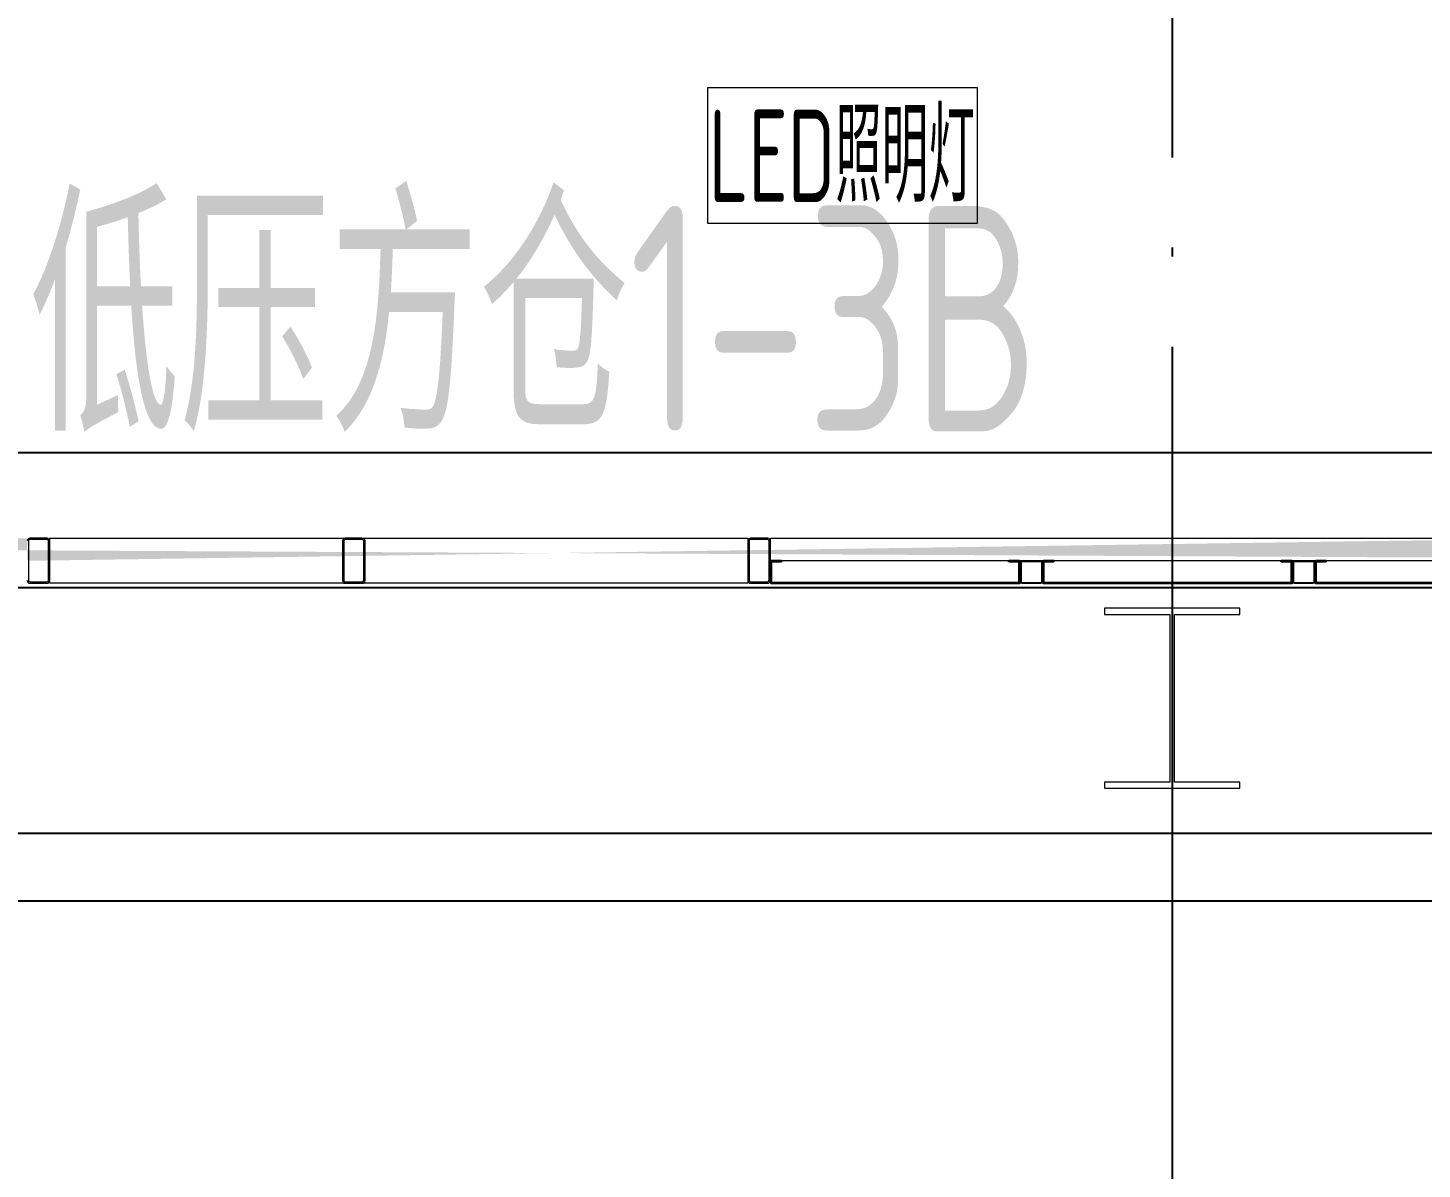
# Model space of a CAD drawing. Extents: x 758840 to 1108724, y -102573 to 143521.
# Drawn here: x 820393 to 823488, y 63292 to 65825 of the extents above; entities that cross this region are included whole.
import ezdxf

# ---------------------------------------------------------------- set-up
doc = ezdxf.new("R2010")
doc.units = 0
doc.header["$LTSCALE"] = 1000
doc.header["$MEASUREMENT"] = 0
doc.linetypes.add('DOTE', pattern=[2.42, 2, -0.2, 0.02, -0.2])
for name, color, linetype in [('01装修-房间名称', 7, 'Continuous'), ('02电气-设备', 255, 'Continuous'), ('02电气-设备基础', 252, 'Continuous'), ('DOTE', 8, 'DOTE'), ('hdt-101供电设计', 6, 'Continuous'), ('WALL-MOVE', 6, 'Continuous')]:
    doc.layers.add(name, color=color, linetype=linetype)
doc.layers.add('细实线', color=3, linetype='Continuous', lineweight=5)
doc.layers.add('钢柱', color=51, linetype='Continuous', lineweight=13)
doc.styles.add('Huarun_ziti', font='gbenor.shx', dxfattribs={"width": 0.7, "bigfont": 'gbcbig.shx'})
doc.styles.add('设计说明', font='tssdeng.shx', dxfattribs={"width": 0.7, "bigfont": 'tssdchn.shx'})

# ---------------------------------------------------------------- blocks, each defined once
blk = doc.blocks.new('BD4-PAL0101-LVPM-06')
at = {"ltscale": 5}
h = blk.add_hatch(dxfattribs=at)
h.set_pattern_fill('隔热材料01', color=8, scale=80, angle=45)
h.set_pattern_definition([(315, (-6392441.697, 4851822.73), (28.28427125, 28.28427125), [4.0142, -35.9858]), (315, (-6392462.887, 4851801.54), (28.28427125, 28.28427125), [4.0142, -35.9858]), (135, (-6392429.262, 4851796.78), (-28.28427125, -28.28427125), [4.0142, -35.9858]), (135, (-6392436.936, 4851789.106), (-28.28427125, -28.28427125), [4.0142, -35.9858]), (225, (-6392414.405, 4851802.546), (28.28427125, -28.28427125), [40.0194, 0.0194]), (180, (-6392423.72, 4851796.07), (-28.2842, 28.2842), [3.4144, -53.1542]), (161.56505, (-6392398.85, 4851824.354), (-28.284169758, 28.28429741), [2.244, -87.1988]), (161.56505, (-6392427.134, 4851796.07), (-28.284169758, 28.28429741), [2.244, -87.1988]), (198.43495, (-6392391.177, 4851825.773), (-28.28429741, 28.28416976), [4.488, -84.9548]), (198.43495, (-6392419.46, 4851797.49), (-28.28429741, 28.28416976), [4.488, -84.9548]), (108.43495, (-6392403.817, 4851827.902), (-28.28429741, 28.284169758), [21.3712, -68.0716]), (108.43495, (-6392432.101, 4851799.618), (-28.28429741, 28.284169758), [21.3712, -68.0716]), (161.56505, (-6392413.413, 4851851.015), (-28.284169758, 28.28429741), [2.244, -87.1988]), (161.56505, (-6392441.697, 4851822.73), (-28.284169758, 28.28429741), [2.244, -87.1988]), (180, (-6392443.826, 4851823.44), (-28.2842, 28.2842), [3.4144, -53.1542]), (198.43495, (-6392418.956, 4851851.724), (-28.28429741, 28.28416976), [4.488, -84.9548]), (198.43495, (-6392447.24, 4851823.44), (-28.28429741, 28.28416976), [4.488, -84.9548]), (90, (-6392463.597, 4851803.67), (-28.2842, 28.2842), [3.4144, -53.1542]), (108.43495, (-6392434.603, 4851829.825), (-28.28429741, 28.284169758), [2.244, -87.1988]), (108.43495, (-6392462.887, 4851801.54), (-28.28429741, 28.284169758), [2.244, -87.1988]), (71.56505, (-6392435.313, 4851835.37), (-28.28416976, 28.28429741), [4.488, -84.9548]), (71.56505, (-6392463.597, 4851807.084), (-28.28416976, 28.28429741), [4.488, -84.9548]), (161.56505, (-6392411.49, 4851820.229), (-28.284169758, 28.28429741), [21.3712, -68.0716]), (161.56505, (-6392439.774, 4851791.944), (-28.284169758, 28.28429741), [21.3712, -68.0716]), (90, (-6392436.226, 4851783.563), (-28.2842, 28.2842), [3.4144, -53.1542]), (108.43495, (-6392407.942, 4851815.261), (-28.28429741, 28.284169758), [2.244, -87.1988]), (108.43495, (-6392436.226, 4851786.977), (-28.28429741, 28.284169758), [2.244, -87.1988]), (71.56505, (-6392409.36, 4851807.59), (-28.28416976, 28.28429741), [4.488, -84.9548]), (71.56505, (-6392437.646, 4851779.305), (-28.28416976, 28.28429741), [4.488, -84.9548])])
edge = h.paths.add_edge_path()
edge.add_line((1945353.1, 707073.1), (1945353.1, 707123.1))
edge.add_line((1945343.1, 707123.1), (1945343.1, 707073.1))
edge.add_line((1945123.1, 707073.1), (1944307.1, 707073.1))
edge.add_line((1944307.1, 707123.1), (1945123.1, 707123.1))
edge.add_line((1944207.1, 707073.1), (1942443.1, 707073.1))
edge.add_line((1942443.1, 707123.1), (1944207.1, 707123.1))
edge.add_line((1940793.1, 707073.1), (1935597.1, 707073.1))
edge.add_line((1935597.1, 707123.1), (1940793.1, 707123.1))
edge.add_line((1935497.1, 707073.1), (1931947.1, 707073.1))
edge.add_line((1931947.1, 707123.1), (1935497.1, 707123.1))
edge = h.paths.add_edge_path(flags=17)
edge.add_line((1935597.1, 707073.1), (1935597.1, 707123.1))
edge.add_line((1935497.1, 707123.1), (1935497.1, 707073.1))
edge.add_line((1940793.1, 707123.1), (1940793.1, 707073.1))
edge.add_line((1942443.1, 707073.1), (1942443.1, 707123.1))
edge.add_line((1945123.1, 707123.1), (1945123.1, 707073.1))
edge.add_line((1931947.1, 707073.1), (1931947.1, 707123.1))
at = {"lineweight": 15}
for p, q in [((1940843.1, 707023.1, 0), (1940843.1, 707123.1, 0)), ((1940843.1, 707123.1, 0), (1942393.1, 707123.1, 0)), ((1942393.1, 707123.1, 0), (1942393.1, 707023.1, 0)), ((1942443.1, 707073.1, 0), (1942443.1, 707123.1, 0)), ((1942443.1, 707123.1, 0), (1944207.1, 707123.1, 0)), ((1944207.1, 707073.1, 0), (1942443.1, 707073.1, 0)), ((1942393.1, 707023.1, 0), (1940843.1, 707023.1, 0))]:
    blk.add_line(p, q, dxfattribs=at)
at = {"linetype": 'Continuous', "lineweight": 25}
for p, q in [((1942443.1, 707025.3, 0), (1942443.1, 707070.9, 0)), ((1942443.1, 707070.9, 0), (1942443.1, 707025.3, 0)), ((1942445.1, 707070.9, 0), (1942445.1, 707025.3, 0)), ((1942468.1, 707073.1, 0), (1942445.3, 707073.1, 0)), ((1942468.1, 707071.1, 0), (1942445.3, 707071.1, 0)), ((1942468.1, 707071.1, 0), (1942468.1, 707073.1, 0)), ((1942995.5, 707073.1, 0), (1942972.7, 707073.1, 0)), ((1942972.7, 707071.1, 0), (1942972.7, 707073.1, 0)), ((1942995.5, 707071.1, 0), (1942972.7, 707071.1, 0)), ((1942995.7, 707025.3, 0), (1942995.7, 707070.9, 0)), ((1942997.7, 707025.3, 0), (1942997.7, 707070.9, 0)), ((1943047.7, 707025.3, 0), (1943047.7, 707070.9, 0)), ((1943047.7, 707070.9, 0), (1943047.7, 707025.3, 0)), ((1943049.7, 707070.9, 0), (1943049.7, 707025.3, 0)), ((1943072.7, 707073.1, 0), (1943049.9, 707073.1, 0)), ((1943072.7, 707071.1, 0), (1943049.9, 707071.1, 0)), ((1943072.7, 707071.1, 0), (1943072.7, 707073.1, 0)), ((1943600.2, 707073.1, 0), (1943577.4, 707073.1, 0)), ((1943577.4, 707071.1, 0), (1943577.4, 707073.1, 0)), ((1943600.2, 707071.1, 0), (1943577.4, 707071.1, 0)), ((1943600.4, 707025.3, 0), (1943600.4, 707070.9, 0)), ((1943602.4, 707025.3, 0), (1943602.4, 707070.9, 0)), ((1943652.4, 707025.3, 0), (1943652.4, 707070.9, 0)), ((1943652.4, 707070.9, 0), (1943652.4, 707025.3, 0)), ((1943654.4, 707070.9, 0), (1943654.4, 707025.3, 0)), ((1943677.4, 707073.1, 0), (1943654.6, 707073.1, 0)), ((1943677.4, 707071.1, 0), (1943654.6, 707071.1, 0)), ((1943677.4, 707071.1, 0), (1943677.4, 707073.1, 0)), ((1942445.3, 707025.1, 0), (1942995.5, 707025.1, 0)), ((1942445.3, 707023.1, 0), (1942995.5, 707023.1, 0)), ((1943049.9, 707025.1, 0), (1943600.2, 707025.1, 0)), ((1943049.9, 707023.1, 0), (1943600.2, 707023.1, 0)), ((1943654.6, 707025.1, 0), (1944204.9, 707025.1, 0)), ((1943654.6, 707023.1, 0), (1944204.9, 707023.1, 0))]:
    blk.add_line(p, q, dxfattribs=at)
for centre, radius, start, end in [((1942445.3, 707070.9, 0), 2.2, 90, 180), ((1942445.3, 707070.9, 0), 0.2, 90, 180), ((1942995.5, 707070.9, 0), 2.2, 0, 90), ((1942995.5, 707070.9, 0), 0.2, 0, 90), ((1943049.9, 707070.9, 0), 2.2, 90, 180), ((1943049.9, 707070.9, 0), 0.2, 90, 180), ((1943600.2, 707070.9, 0), 2.2, 0, 90), ((1943600.2, 707070.9, 0), 0.2, 0, 90), ((1943654.6, 707070.9, 0), 2.2, 90, 180), ((1943654.6, 707070.9, 0), 0.2, 90, 180), ((1942445.3, 707025.3, 0), 2.2, 180, 270), ((1942445.3, 707025.3, 0), 0.2, 180, 270), ((1942995.5, 707025.3, 0), 2.2, 270, 0), ((1942995.5, 707025.3, 0), 0.2, 270, 0), ((1943049.9, 707025.3, 0), 2.2, 180, 270), ((1943049.9, 707025.3, 0), 0.2, 180, 270), ((1943600.2, 707025.3, 0), 2.2, 270, 0), ((1943600.2, 707025.3, 0), 0.2, 270, 0), ((1943654.6, 707025.3, 0), 2.2, 180, 270), ((1943654.6, 707025.3, 0), 0.2, 180, 270)]:
    blk.add_arc(centre, radius, start, end, dxfattribs=at)
at = {"layer": 'hdt-101供电设计', "lineweight": 15}
for p, q in [((1942903.1, 708122.7, 0), (1942303.1, 708122.7, 0)), ((1942303.1, 708122.7, 0), (1942303.1, 707822.7, 0)), ((1942903.1, 707822.7, 0), (1942903.1, 708122.7, 0)), ((1942303.1, 707822.7, 0), (1942903.1, 707822.7, 0))]:
    blk.add_line(p, q, dxfattribs=at)
at = {"layer": '细实线', "lineweight": 15}
for p, q in [((1940796.1, 707117.1, 0), (1940796.1, 707029.1, 0)), ((1940837.1, 707123.1, 0), (1940799.1, 707123.1, 0)), ((1940837.1, 707120.1, 0), (1940799.1, 707120.1, 0)), ((1940840.1, 707029.1, 0), (1940840.1, 707117.1, 0)), ((1940843.1, 707029.1, 0), (1940843.1, 707117.1, 0)), ((1941493.1, 707117.1, 0), (1941493.1, 707029.1, 0)), ((1941496.1, 707117.1, 0), (1941496.1, 707029.1, 0)), ((1941537.1, 707123.1, 0), (1941499.1, 707123.1, 0)), ((1941537.1, 707120.1, 0), (1941499.1, 707120.1, 0)), ((1941540.1, 707029.1, 0), (1941540.1, 707117.1, 0)), ((1941543.1, 707029.1, 0), (1941543.1, 707117.1, 0)), ((1942393.1, 707117.1, 0), (1942393.1, 707029.1, 0)), ((1942396.1, 707117.1, 0), (1942396.1, 707029.1, 0)), ((1942437.1, 707123.1, 0), (1942399.1, 707123.1, 0)), ((1942437.1, 707120.1, 0), (1942399.1, 707120.1, 0)), ((1942440.1, 707029.1, 0), (1942440.1, 707117.1, 0)), ((1942443.1, 707029.1, 0), (1942443.1, 707117.1, 0)), ((1942997.7, 707069.1, 0), (1942997.7, 707027.1, 0)), ((1942999.7, 707069.1, 0), (1942999.7, 707027.1, 0)), ((1943043.7, 707073.1, 0), (1943001.7, 707073.1, 0)), ((1943043.7, 707071.1, 0), (1943001.7, 707071.1, 0)), ((1943045.7, 707027.1, 0), (1943045.7, 707069.1, 0)), ((1943047.7, 707027.1, 0), (1943047.7, 707069.1, 0)), ((1943602.4, 707069.1, 0), (1943602.4, 707027.1, 0)), ((1943604.4, 707069.1, 0), (1943604.4, 707027.1, 0)), ((1943648.4, 707073.1, 0), (1943606.4, 707073.1, 0)), ((1943648.4, 707071.1, 0), (1943606.4, 707071.1, 0)), ((1943650.4, 707027.1, 0), (1943650.4, 707069.1, 0)), ((1943652.4, 707027.1, 0), (1943652.4, 707069.1, 0)), ((1940799.1, 707026.1, 0), (1940837.1, 707026.1, 0)), ((1940799.1, 707023.1, 0), (1940837.1, 707023.1, 0)), ((1941499.1, 707026.1, 0), (1941537.1, 707026.1, 0)), ((1941499.1, 707023.1, 0), (1941537.1, 707023.1, 0)), ((1942399.1, 707026.1, 0), (1942437.1, 707026.1, 0)), ((1942399.1, 707023.1, 0), (1942437.1, 707023.1, 0)), ((1943001.7, 707025.1, 0), (1943043.7, 707025.1, 0)), ((1943001.7, 707023.1, 0), (1943043.7, 707023.1, 0)), ((1943606.4, 707025.1, 0), (1943648.4, 707025.1, 0)), ((1943606.4, 707023.1, 0), (1943648.4, 707023.1, 0))]:
    blk.add_line(p, q, dxfattribs=at)
for centre, radius, start, end in [((1940799.1, 707117.1, 0), 6, 90, 180), ((1940799.1, 707117.1, 0), 3, 90, 180), ((1940837.1, 707117.1, 0), 6, 0, 90), ((1940837.1, 707117.1, 0), 3, 0, 90), ((1941499.1, 707117.1, 0), 6, 90, 180), ((1941499.1, 707117.1, 0), 3, 90, 180), ((1941537.1, 707117.1, 0), 6, 0, 90), ((1941537.1, 707117.1, 0), 3, 0, 90), ((1942399.1, 707117.1, 0), 6, 90, 180), ((1942399.1, 707117.1, 0), 3, 90, 180), ((1942437.1, 707117.1, 0), 6, 0, 90), ((1942437.1, 707117.1, 0), 3, 0, 90), ((1943001.7, 707069.1, 0), 4, 90, 180), ((1943001.7, 707069.1, 0), 2, 90, 180), ((1943043.7, 707069.1, 0), 4, 0, 90), ((1943043.7, 707069.1, 0), 2, 0, 90), ((1943606.4, 707069.1, 0), 4, 90, 180), ((1943606.4, 707069.1, 0), 2, 90, 180), ((1943648.4, 707069.1, 0), 4, 0, 90), ((1943648.4, 707069.1, 0), 2, 0, 90), ((1940799.1, 707029.1, 0), 6, 180, 270), ((1940799.1, 707029.1, 0), 3, 180, 270), ((1940837.1, 707029.1, 0), 6, 270, 0), ((1940837.1, 707029.1, 0), 3, 270, 0), ((1941499.1, 707029.1, 0), 6, 180, 270), ((1941499.1, 707029.1, 0), 3, 180, 270), ((1941537.1, 707029.1, 0), 6, 270, 0), ((1941537.1, 707029.1, 0), 3, 270, 0), ((1942399.1, 707029.1, 0), 6, 180, 270), ((1942399.1, 707029.1, 0), 3, 180, 270), ((1942437.1, 707029.1, 0), 6, 270, 0), ((1942437.1, 707029.1, 0), 3, 270, 0), ((1943001.7, 707027.1, 0), 4, 180, 270), ((1943001.7, 707027.1, 0), 2, 180, 270), ((1943043.7, 707027.1, 0), 2, 270, 0), ((1943043.7, 707027.1, 0), 4, 270, 0), ((1943606.4, 707027.1, 0), 4, 180, 270), ((1943606.4, 707027.1, 0), 2, 180, 270), ((1943648.4, 707027.1, 0), 2, 270, 0), ((1943648.4, 707027.1, 0), 4, 270, 0)]:
    blk.add_arc(centre, radius, start, end, dxfattribs=at)
at = {"layer": 'hdt-101供电设计', "lineweight": 15, "style": 'Huarun_ziti', "width": 0.7}
blk.add_text('LED照明灯', height=204.8, dxfattribs=at).set_placement((1942306.3, 707869.4, 0))

msp = doc.modelspace()

# ---------------------------------------------------------------- linework, layer by layer
at = {"layer": '02电气-设备基础'}
msp.add_lwpolyline([(845796.74, 64582.52), (792096.74, 64582.52), (792096.74, 64882.52), (845796.74, 64882.52)], close=True, dxfattribs=at)
at = {"layer": 'DOTE'}
msp.add_line((822933.02, 103837.52), (822933.02, 34437.52), dxfattribs=at)
at = {"layer": 'WALL-MOVE'}
for p, q in [((825662.57, 64037.54), (818263.02, 64037.54)), ((818338.02, 63887.54), (825662.57, 63887.54))]:
    msp.add_line(p, q, dxfattribs=at)
at = {"layer": '钢柱'}
msp.add_lwpolyline([(822938.02, 64523.52), (823083.02, 64523.52), (823083.02, 64537.52), (822783.02, 64537.52), (822783.02, 64523.52), (822928.02, 64523.52), (822928.02, 64151.52), (822783.02, 64151.52), (822783.02, 64137.52), (823083.02, 64137.52), (823083.02, 64151.52), (822938.02, 64151.52), (822938.02, 64523.52)], dxfattribs=at)

# ---------------------------------------------------------------- block references
at = {"layer": '02电气-设备'}
msp.add_blockref('BD4-PAL0101-LVPM-06', (-1120402.03, -642430.61, 0), dxfattribs=at)

# ---------------------------------------------------------------- texts
at = {"layer": '01装修-房间名称', "style": '设计说明', "width": 0.7}
msp.add_text('低压方仓1-3B', height=500, dxfattribs=at).set_placement((820397.16, 64929.99))

doc.saveas('drawing.dxf')
